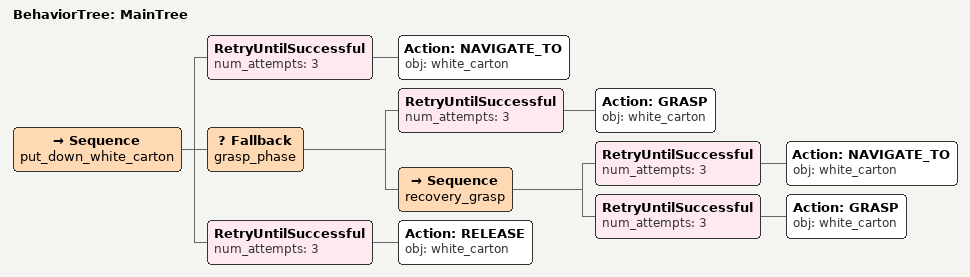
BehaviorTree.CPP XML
<root main_tree_to_execute="MainTree">
  <BehaviorTree ID="MainTree">
    <Sequence name="put_down_white_carton">
      <!-- Approach white carton with retry -->
      <RetryUntilSuccessful num_attempts="3">
        <Action ID="NAVIGATE_TO" obj="white_carton"/>
      </RetryUntilSuccessful>

      <!-- Grasp with retry and fallback recovery -->
      <Fallback name="grasp_phase">
        <RetryUntilSuccessful num_attempts="3">
          <Action ID="GRASP" obj="white_carton"/>
        </RetryUntilSuccessful>
        <Sequence name="recovery_grasp">
          <RetryUntilSuccessful num_attempts="3">
            <Action ID="NAVIGATE_TO" obj="white_carton"/>
          </RetryUntilSuccessful>
          <RetryUntilSuccessful num_attempts="3">
            <Action ID="GRASP" obj="white_carton"/>
          </RetryUntilSuccessful>
        </Sequence>
      </Fallback>

      <!-- Put down (release) the white carton with retry -->
      <RetryUntilSuccessful num_attempts="3">
        <Action ID="RELEASE" obj="white_carton"/>
      </RetryUntilSuccessful>
    </Sequence>
  </BehaviorTree>
</root>
